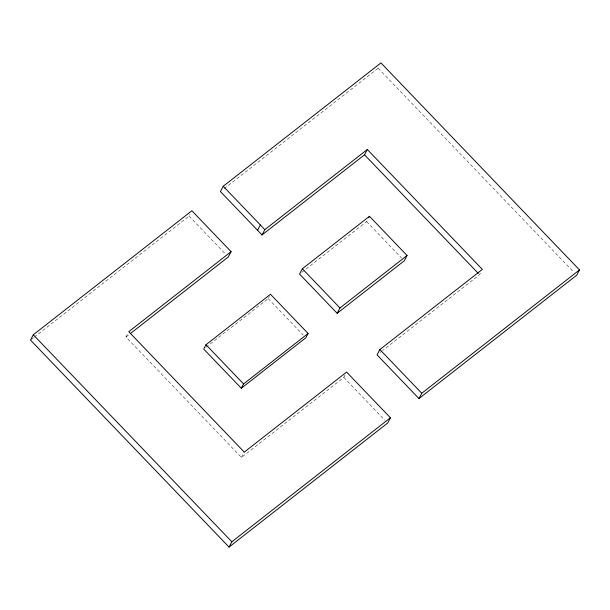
<?xml version="1.0" encoding="UTF-8"?>
<svg xmlns="http://www.w3.org/2000/svg" width="610" height="610" viewBox="0 0 610 610"><rect width="100%" height="100%" fill="white"/><g stroke="black" fill="none" stroke-linecap="round" stroke-linejoin="round"><path stroke-width="0.46" stroke-dasharray="3.05 2.29" d="M34.244 337.162L189.085 216.077L189.885 214.56M345.008 375.119L343.811 377.399L241.461 457.431L125.965 337.01L127.963 333.212M224.16 188.65L378.154 68.221L378.955 66.704M205.959 347.288L268.225 298.595L269.361 296.437M241.461 457.431L244.267 452.117M301.798 272.334L366.663 221.613L367.868 219.333M480.36 273.204L479.559 274.721L383.042 350.201M31.247 339.503L33.489 337.749M125.965 337.01L129.694 334.089M380.053 352.542L382.295 350.788M378.154 68.221L574.056 272.479M366.663 221.613L401.624 258.06M189.085 216.077L225.692 254.248M268.225 298.595L303.185 335.042M343.811 377.399L385.009 420.351"/><path stroke-width="0.91" d="M33.306 334.776L30.5 340.09L229.04 547.094L387.625 423.081L390.43 417.766L346.61 372.085L244.267 452.117L128.763 331.695L231.114 251.663L191.883 210.763L33.306 334.776L231.846 541.779L229.04 547.094M223.222 186.256L220.423 191.571L262.025 234.949L364.528 154.795L367.334 149.48L482.365 269.406L379.862 349.568L377.056 354.883L418.963 398.574L576.694 275.224L579.5 269.91L380.96 62.906L223.222 186.256L264.832 229.635L262.025 234.949M231.114 251.663L228.308 256.978L130.441 333.51M257.542 230.267L260.34 224.953M205.982 344.734L203.702 349.05L241.301 388.25L305.823 337.795L308.096 333.479L270.497 294.279L205.982 344.734L243.581 383.934L241.301 388.25M302.362 268.766L299.563 274.088L337.162 313.288L404.262 260.813L407.068 255.498L369.469 216.291L302.362 268.766L339.961 307.974L337.162 313.288M368.669 217.816L369.469 216.291M418.963 398.574L421.769 393.259L579.5 269.91M264.832 229.635L367.334 149.48M339.961 307.974L407.068 255.498M243.581 383.934L308.096 333.479M231.846 541.779L390.43 417.766M364.528 154.795L478.248 273.356M379.862 349.568L421.769 393.259"/></g></svg>
